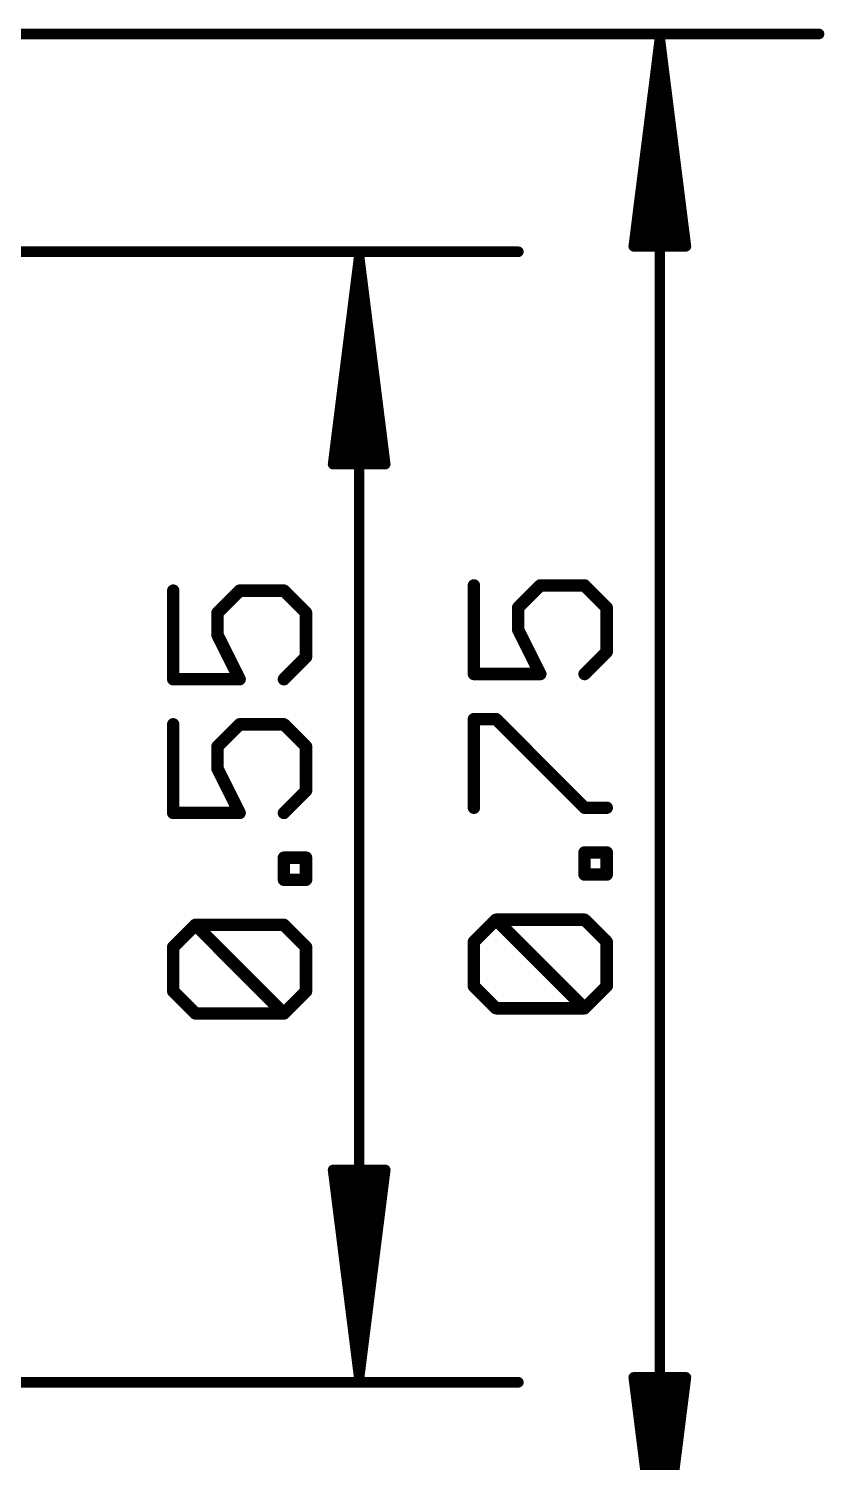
# Model space of a CAD drawing. Extents: x -5 to 35.5, y -8.2 to 19.2.
# Drawn here: x 25.8 to 35.54, y 1.56 to 19.12 of the extents above; entities that cross this region are included whole.
import ezdxf

# ---------------------------------------------------------------- set-up
doc = ezdxf.new("R2010")
doc.units = 0
doc.layers.add('47', color=253, linetype='CONTINUOUS')

msp = doc.modelspace()

# ---------------------------------------------------------------- linework, layer by layer
at = {"layer": '47'}
for points, const_width in [([(25.4, 19.05), (35.478, 19.05)], 0.13), ([(33.528, 18.985), (33.2088, 16.45)], 0.13), ([(33.528, 18.985), (33.268, 16.45)], 0.13), ([(33.528, 18.985), (33.398, 16.45)], 0.13), ([(33.528, 18.985), (33.528, 0.065)], 0.13), ([(33.8472, 16.45), (33.528, 18.985)], 0.13), ([(33.658, 16.45), (33.528, 18.985)], 0.13), ([(33.788, 16.45), (33.528, 18.985)], 0.13), ([(33.2088, 16.45), (33.8472, 16.45)], 0.13), ([(22.86, 16.383), (31.795, 16.383)], 0.13), ([(29.845, 16.318), (29.5258, 13.783)], 0.13), ([(29.845, 16.318), (29.585, 13.783)], 0.13), ([(29.845, 16.318), (29.715, 13.783)], 0.13), ([(29.845, 2.605), (29.845, 16.318)], 0.13), ([(30.1642, 13.783), (29.845, 16.318)], 0.13), ([(29.975, 13.783), (29.845, 16.318)], 0.13), ([(30.105, 13.783), (29.845, 16.318)], 0.13), ([(29.5258, 13.783), (30.1642, 13.783)], 0.13), ([(27.5673, 12.2339), (27.5673, 11.1492)], 0.1524), ([(28.1096, 11.9627), (28.3808, 12.2339)], 0.1524), ([(28.3808, 12.2339), (28.9231, 12.2339)], 0.1524), ([(28.9231, 12.2339), (29.1943, 11.9627)], 0.1524), ([(31.2503, 12.2974), (31.2503, 11.2127)], 0.1524), ([(31.7926, 12.0262), (32.0638, 12.2974)], 0.1524), ([(32.0638, 12.2974), (32.6061, 12.2974)], 0.1524), ([(32.6061, 12.2974), (32.8773, 12.0262)], 0.1524), ([(28.1096, 11.6915), (28.1096, 11.9627)], 0.1524), ([(29.1943, 11.9627), (29.1943, 11.4204)], 0.1524), ([(31.7926, 11.755), (31.7926, 12.0262)], 0.1524), ([(32.8773, 12.0262), (32.8773, 11.4839)], 0.1524), ([(28.3808, 11.1492), (28.1096, 11.6915)], 0.1524), ([(32.0638, 11.2127), (31.7926, 11.755)], 0.1524), ([(29.1943, 11.4204), (28.9231, 11.1492)], 0.1524), ([(32.8773, 11.4839), (32.6061, 11.2127)], 0.1524), ([(31.2503, 11.2127), (32.0638, 11.2127)], 0.1524), ([(27.5673, 11.1492), (28.3808, 11.1492)], 0.1524), ([(31.2503, 9.5755), (31.2503, 10.6602)], 0.1524), ([(31.2503, 10.6602), (31.5215, 10.6602)], 0.1524), ([(31.5215, 10.6602), (32.6061, 9.5755)], 0.1524), ([(27.5673, 10.5967), (27.5673, 9.512)], 0.1524), ([(28.1096, 10.3255), (28.3808, 10.5967)], 0.1524), ([(28.3808, 10.5967), (28.9231, 10.5967)], 0.1524), ([(28.9231, 10.5967), (29.1943, 10.3255)], 0.1524), ([(28.1096, 10.0544), (28.1096, 10.3255)], 0.1524), ([(29.1943, 10.3255), (29.1943, 9.7832)], 0.1524), ([(28.3808, 9.512), (28.1096, 10.0544)], 0.1524), ([(29.1943, 9.7832), (28.9231, 9.512)], 0.1524), ([(27.5673, 9.512), (28.3808, 9.512)], 0.1524), ([(32.6061, 9.5755), (32.8773, 9.5755)], 0.1524), ([(28.9231, 8.6935), (28.9231, 8.9646)], 0.1524), ([(28.9231, 8.9646), (29.1943, 8.9646)], 0.1524), ([(29.1943, 8.9646), (29.1943, 8.6935)], 0.1524), ([(32.6061, 8.757), (32.6061, 9.0281)], 0.1524), ([(32.6061, 9.0281), (32.8773, 9.0281)], 0.1524), ([(32.8773, 9.0281), (32.8773, 8.757)], 0.1524), ([(32.8773, 8.757), (32.6061, 8.757)], 0.1524), ([(29.1943, 8.6935), (28.9231, 8.6935)], 0.1524), ([(31.2503, 7.9333), (31.5215, 8.2045)], 0.1524), ([(31.5215, 8.2045), (32.6061, 8.2045)], 0.1524), ([(32.6061, 7.1198), (31.5215, 8.2045)], 0.1524), ([(32.6061, 8.2045), (32.8773, 7.9333)], 0.1524), ([(27.5673, 7.8698), (27.8385, 8.141)], 0.1524), ([(27.8385, 8.141), (28.9231, 8.141)], 0.1524), ([(28.9231, 7.0563), (27.8385, 8.141)], 0.1524), ([(28.9231, 8.141), (29.1943, 7.8698)], 0.1524), ([(27.5673, 7.3275), (27.5673, 7.8698)], 0.1524), ([(29.1943, 7.8698), (29.1943, 7.3275)], 0.1524), ([(31.2503, 7.391), (31.2503, 7.9333)], 0.1524), ([(32.8773, 7.9333), (32.8773, 7.391)], 0.1524), ([(27.8385, 7.0563), (27.5673, 7.3275)], 0.1524), ([(29.1943, 7.3275), (28.9231, 7.0563)], 0.1524), ([(31.5215, 7.1198), (31.2503, 7.391)], 0.1524), ([(32.8773, 7.391), (32.6061, 7.1198)], 0.1524), ([(28.9231, 7.0563), (27.8385, 7.0563)], 0.1524), ([(32.6061, 7.1198), (31.5215, 7.1198)], 0.1524), ([(29.845, 2.605), (29.5258, 5.14)], 0.13), ([(29.5258, 5.14), (30.1642, 5.14)], 0.13), ([(29.845, 2.605), (29.585, 5.14)], 0.13), ([(29.845, 2.605), (29.715, 5.14)], 0.13), ([(30.1642, 5.14), (29.845, 2.605)], 0.13), ([(29.975, 5.14), (29.845, 2.605)], 0.13), ([(30.105, 5.14), (29.845, 2.605)], 0.13), ([(33.528, 0.065), (33.2088, 2.6)], 0.13), ([(33.2088, 2.6), (33.8472, 2.6)], 0.13), ([(33.528, 0.065), (33.268, 2.6)], 0.13), ([(33.528, 0.065), (33.398, 2.6)], 0.13), ([(33.8472, 2.6), (33.528, 0.065)], 0.13), ([(33.658, 2.6), (33.528, 0.065)], 0.13), ([(33.788, 2.6), (33.528, 0.065)], 0.13), ([(22.86, 2.54), (31.795, 2.54)], 0.13)]:
    msp.add_lwpolyline(points, dxfattribs=dict(at, const_width=const_width))
for points, const_width in [([(33.5605, 18.985, 1), (33.4955, 18.985)], 0.065), ([(33.5602, 18.9891, 1), (33.4958, 18.9809)], 0.065), ([(33.5605, 18.9833, 1), (33.4955, 18.9867)], 0.065), ([(33.5605, 18.9867, 1), (33.4955, 18.9833)], 0.065), ([(33.5603, 18.9883, 1), (33.4957, 18.9817)], 0.065), ([(33.5603, 18.9817, 1), (33.4957, 18.9883)], 0.065), ([(33.5602, 18.9809, 1), (33.4958, 18.9891)], 0.065), ([(35.478, 19.0175, 1), (35.478, 19.0825)], 0.065), ([(33.2088, 16.4825, 1), (33.2088, 16.4175)], 0.065), ([(33.8472, 16.4175, 1), (33.8472, 16.4825)], 0.065), ([(29.8775, 16.318, 1), (29.8125, 16.318)], 0.065), ([(29.8772, 16.3221, 1), (29.8128, 16.3139)], 0.065), ([(29.8775, 16.3163, 1), (29.8125, 16.3197)], 0.065), ([(29.8775, 16.3197, 1), (29.8125, 16.3163)], 0.065), ([(29.8773, 16.3213, 1), (29.8127, 16.3147)], 0.065), ([(29.8773, 16.3147, 1), (29.8127, 16.3213)], 0.065), ([(29.8772, 16.3139, 1), (29.8128, 16.3221)], 0.065), ([(31.795, 16.3505, 1), (31.795, 16.4155)], 0.065), ([(33.1765, 16.4541, 1), (33.241, 16.4459)], 0.065), ([(33.2357, 16.4533, 1), (33.3003, 16.4467)], 0.065), ([(33.3655, 16.4517, 1), (33.4305, 16.4483)], 0.065), ([(33.6255, 16.4483, 1), (33.6905, 16.4517)], 0.065), ([(33.7557, 16.4467, 1), (33.8203, 16.4533)], 0.065), ([(33.815, 16.4459, 1), (33.8795, 16.4541)], 0.065), ([(29.4935, 13.7871, 1), (29.558, 13.7789)], 0.065), ([(29.5258, 13.8155, 1), (29.5258, 13.7505)], 0.065), ([(29.5527, 13.7863, 1), (29.6173, 13.7797)], 0.065), ([(29.6825, 13.7847, 1), (29.7475, 13.7813)], 0.065), ([(29.9425, 13.7813, 1), (30.0075, 13.7847)], 0.065), ([(30.0727, 13.7797, 1), (30.1373, 13.7863)], 0.065), ([(30.132, 13.7789, 1), (30.1965, 13.7871)], 0.065), ([(30.1642, 13.7505, 1), (30.1642, 13.8155)], 0.065), ([(27.6054, 12.2339, 1), (27.5292, 12.2339)], 0.0762), ([(28.3808, 12.272, 1), (28.3808, 12.1958)], 0.0762), ([(28.4077, 12.2069, 1), (28.3539, 12.2608)], 0.0762), ([(28.9501, 12.2608, 1), (28.8962, 12.2069)], 0.0762), ([(28.9231, 12.1958, 1), (28.9231, 12.272)], 0.0762), ([(31.2884, 12.2974, 1), (31.2122, 12.2974)], 0.0762), ([(32.0638, 12.3355, 1), (32.0638, 12.2593)], 0.0762), ([(32.0907, 12.2704, 1), (32.0369, 12.3243)], 0.0762), ([(32.6331, 12.3243, 1), (32.5792, 12.2704)], 0.0762), ([(32.6061, 12.2593, 1), (32.6061, 12.3355)], 0.0762), ([(28.1477, 11.9627, 1), (28.0715, 11.9627)], 0.0762), ([(28.0827, 11.9896, 1), (28.1366, 11.9358)], 0.0762), ([(29.2324, 11.9627, 1), (29.1562, 11.9627)], 0.0762), ([(29.1674, 11.9358, 1), (29.2212, 11.9896)], 0.0762), ([(31.8307, 12.0262, 1), (31.7545, 12.0262)], 0.0762), ([(31.7657, 12.0531, 1), (31.8196, 11.9993)], 0.0762), ([(32.9154, 12.0262, 1), (32.8392, 12.0262)], 0.0762), ([(32.8504, 11.9993, 1), (32.9042, 12.0531)], 0.0762), ([(28.1437, 11.7086, 1), (28.0756, 11.6745)], 0.0762), ([(31.7545, 11.755, 1), (31.8307, 11.755)], 0.0762), ([(31.8267, 11.7721, 1), (31.7586, 11.738)], 0.0762), ([(28.0715, 11.6915, 1), (28.1477, 11.6915)], 0.0762), ([(29.1562, 11.4204, 1), (29.2324, 11.4204)], 0.0762), ([(29.2212, 11.3934, 1), (29.1674, 11.4473)], 0.0762), ([(32.8392, 11.4839, 1), (32.9154, 11.4839)], 0.0762), ([(32.9042, 11.4569, 1), (32.8504, 11.5108)], 0.0762), ([(31.2503, 11.2508, 1), (31.2503, 11.1746)], 0.0762), ([(31.2122, 11.2127, 1), (31.2884, 11.2127)], 0.0762), ([(32.0297, 11.1957, 1), (32.0979, 11.2297)], 0.0762), ([(32.0638, 11.1746, 1), (32.0638, 11.2508)], 0.0762), ([(32.5792, 11.2396, 1), (32.6331, 11.1858)], 0.0762), ([(27.5673, 11.1873, 1), (27.5673, 11.1111)], 0.0762), ([(27.5292, 11.1492, 1), (27.6054, 11.1492)], 0.0762), ([(28.3467, 11.1322, 1), (28.4149, 11.1662)], 0.0762), ([(28.3808, 11.1111, 1), (28.3808, 11.1873)], 0.0762), ([(28.8962, 11.1761, 1), (28.9501, 11.1223)], 0.0762), ([(31.2884, 10.6602, 1), (31.2122, 10.6602)], 0.0762), ([(31.2503, 10.6983, 1), (31.2503, 10.6221)], 0.0762), ([(31.5484, 10.6871, 1), (31.4945, 10.6333)], 0.0762), ([(31.5215, 10.6221, 1), (31.5215, 10.6983)], 0.0762), ([(27.6054, 10.5967, 1), (27.5292, 10.5967)], 0.0762), ([(28.3808, 10.6348, 1), (28.3808, 10.5586)], 0.0762), ([(28.4077, 10.5698, 1), (28.3539, 10.6236)], 0.0762), ([(28.9501, 10.6236, 1), (28.8962, 10.5698)], 0.0762), ([(28.9231, 10.5586, 1), (28.9231, 10.6348)], 0.0762), ([(28.1477, 10.3255, 1), (28.0715, 10.3255)], 0.0762), ([(28.0827, 10.3525, 1), (28.1366, 10.2986)], 0.0762), ([(29.2324, 10.3255, 1), (29.1562, 10.3255)], 0.0762), ([(29.1674, 10.2986, 1), (29.2212, 10.3525)], 0.0762), ([(28.0715, 10.0544, 1), (28.1477, 10.0544)], 0.0762), ([(28.1437, 10.0714, 1), (28.0756, 10.0373)], 0.0762), ([(29.2212, 9.7563, 1), (29.1674, 9.8101)], 0.0762), ([(29.1562, 9.7832, 1), (29.2324, 9.7832)], 0.0762), ([(27.5673, 9.5501, 1), (27.5673, 9.4739)], 0.0762), ([(27.5292, 9.512, 1), (27.6054, 9.512)], 0.0762), ([(28.3467, 9.495, 1), (28.4149, 9.5291)], 0.0762), ([(28.3808, 9.4739, 1), (28.3808, 9.5501)], 0.0762), ([(28.8962, 9.539, 1), (28.9501, 9.4851)], 0.0762), ([(31.2122, 9.5755, 1), (31.2884, 9.5755)], 0.0762), ([(32.6061, 9.6136, 1), (32.6061, 9.5374)], 0.0762), ([(32.5792, 9.5486, 1), (32.6331, 9.6025)], 0.0762), ([(32.8773, 9.5374, 1), (32.8773, 9.6136)], 0.0762), ([(28.9612, 8.9646, 1), (28.885, 8.9646)], 0.0762), ([(28.9231, 9.0027, 1), (28.9231, 8.9265)], 0.0762), ([(29.2324, 8.9646, 1), (29.1562, 8.9646)], 0.0762), ([(29.1943, 8.9265, 1), (29.1943, 9.0027)], 0.0762), ([(32.6442, 9.0281, 1), (32.568, 9.0281)], 0.0762), ([(32.6061, 9.0662, 1), (32.6061, 8.99)], 0.0762), ([(32.9154, 9.0281, 1), (32.8392, 9.0281)], 0.0762), ([(32.8773, 8.99, 1), (32.8773, 9.0662)], 0.0762), ([(32.6061, 8.7951, 1), (32.6061, 8.7189)], 0.0762), ([(32.568, 8.757, 1), (32.6442, 8.757)], 0.0762), ([(32.8392, 8.757, 1), (32.9154, 8.757)], 0.0762), ([(32.8773, 8.7189, 1), (32.8773, 8.7951)], 0.0762), ([(28.9231, 8.7316, 1), (28.9231, 8.6554)], 0.0762), ([(28.885, 8.6935, 1), (28.9612, 8.6935)], 0.0762), ([(29.1562, 8.6935, 1), (29.2324, 8.6935)], 0.0762), ([(29.1943, 8.6554, 1), (29.1943, 8.7316)], 0.0762), ([(31.5484, 8.2314, 1), (31.4945, 8.1775)], 0.0762), ([(31.5215, 8.2426, 1), (31.5215, 8.1664)], 0.0762), ([(31.5484, 8.1775, 1), (31.4945, 8.2314)], 0.0762), ([(32.6331, 8.2314, 1), (32.5792, 8.1775)], 0.0762), ([(32.6061, 8.1664, 1), (32.6061, 8.2426)], 0.0762), ([(27.8654, 8.1679, 1), (27.8115, 8.114)], 0.0762), ([(27.8385, 8.1791, 1), (27.8385, 8.1029)], 0.0762), ([(27.8654, 8.114, 1), (27.8115, 8.1679)], 0.0762), ([(28.9501, 8.1679, 1), (28.8962, 8.114)], 0.0762), ([(28.9231, 8.1029, 1), (28.9231, 8.1791)], 0.0762), ([(27.6054, 7.8698, 1), (27.5292, 7.8698)], 0.0762), ([(27.5404, 7.8967, 1), (27.5943, 7.8429)], 0.0762), ([(29.2324, 7.8698, 1), (29.1562, 7.8698)], 0.0762), ([(29.1674, 7.8429, 1), (29.2212, 7.8967)], 0.0762), ([(31.2884, 7.9333, 1), (31.2122, 7.9333)], 0.0762), ([(31.2234, 7.9602, 1), (31.2773, 7.9064)], 0.0762), ([(32.9154, 7.9333, 1), (32.8392, 7.9333)], 0.0762), ([(32.8504, 7.9064, 1), (32.9042, 7.9602)], 0.0762), ([(27.5943, 7.3544, 1), (27.5404, 7.3005)], 0.0762), ([(29.2212, 7.3005, 1), (29.1674, 7.3544)], 0.0762), ([(31.2773, 7.4179, 1), (31.2234, 7.364)], 0.0762), ([(31.2122, 7.391, 1), (31.2884, 7.391)], 0.0762), ([(32.8392, 7.391, 1), (32.9154, 7.391)], 0.0762), ([(32.9042, 7.364, 1), (32.8504, 7.4179)], 0.0762), ([(27.5292, 7.3275, 1), (27.6054, 7.3275)], 0.0762), ([(29.1562, 7.3275, 1), (29.2324, 7.3275)], 0.0762), ([(27.8385, 7.0944, 1), (27.8385, 7.0182)], 0.0762), ([(27.8115, 7.0294, 1), (27.8654, 7.0833)], 0.0762), ([(28.8962, 7.0833, 1), (28.9501, 7.0294)], 0.0762), ([(28.8962, 7.0294, 1), (28.9501, 7.0833)], 0.0762), ([(28.9231, 7.0182, 1), (28.9231, 7.0944)], 0.0762), ([(31.5215, 7.1579, 1), (31.5215, 7.0817)], 0.0762), ([(31.4945, 7.0929, 1), (31.5484, 7.1468)], 0.0762), ([(32.5792, 7.1468, 1), (32.6331, 7.0929)], 0.0762), ([(32.5792, 7.0929, 1), (32.6331, 7.1468)], 0.0762), ([(32.6061, 7.0817, 1), (32.6061, 7.1579)], 0.0762), ([(29.558, 5.1441, 1), (29.4935, 5.1359)], 0.065), ([(29.5258, 5.1725, 1), (29.5258, 5.1075)], 0.065), ([(29.6173, 5.1433, 1), (29.5527, 5.1367)], 0.065), ([(29.7475, 5.1417, 1), (29.6825, 5.1383)], 0.065), ([(30.0075, 5.1383, 1), (29.9425, 5.1417)], 0.065), ([(30.1373, 5.1367, 1), (30.0727, 5.1433)], 0.065), ([(30.1965, 5.1359, 1), (30.132, 5.1441)], 0.065), ([(30.1642, 5.1075, 1), (30.1642, 5.1725)], 0.065), ([(29.8128, 2.6091, 1), (29.8772, 2.6009)], 0.065), ([(29.8127, 2.6083, 1), (29.8773, 2.6017)], 0.065), ([(29.8125, 2.6033, 1), (29.8775, 2.6067)], 0.065), ([(29.8125, 2.6067, 1), (29.8775, 2.6033)], 0.065), ([(29.8125, 2.605, 1), (29.8775, 2.605)], 0.065), ([(29.8127, 2.6017, 1), (29.8773, 2.6083)], 0.065), ([(29.8128, 2.6009, 1), (29.8772, 2.6091)], 0.065), ([(33.241, 2.6041, 1), (33.1765, 2.5959)], 0.065), ([(33.2088, 2.6325, 1), (33.2088, 2.5675)], 0.065), ([(33.3003, 2.6033, 1), (33.2357, 2.5967)], 0.065), ([(33.4305, 2.6017, 1), (33.3655, 2.5983)], 0.065), ([(33.6905, 2.5983, 1), (33.6255, 2.6017)], 0.065), ([(33.8203, 2.5967, 1), (33.7557, 2.6033)], 0.065), ([(33.8795, 2.5959, 1), (33.815, 2.6041)], 0.065), ([(33.8472, 2.5675, 1), (33.8472, 2.6325)], 0.065), ([(31.795, 2.5075, 1), (31.795, 2.5725)], 0.065)]:
    msp.add_lwpolyline(points, format="xyb", dxfattribs=dict(at, const_width=const_width))

doc.saveas('drawing.dxf')
